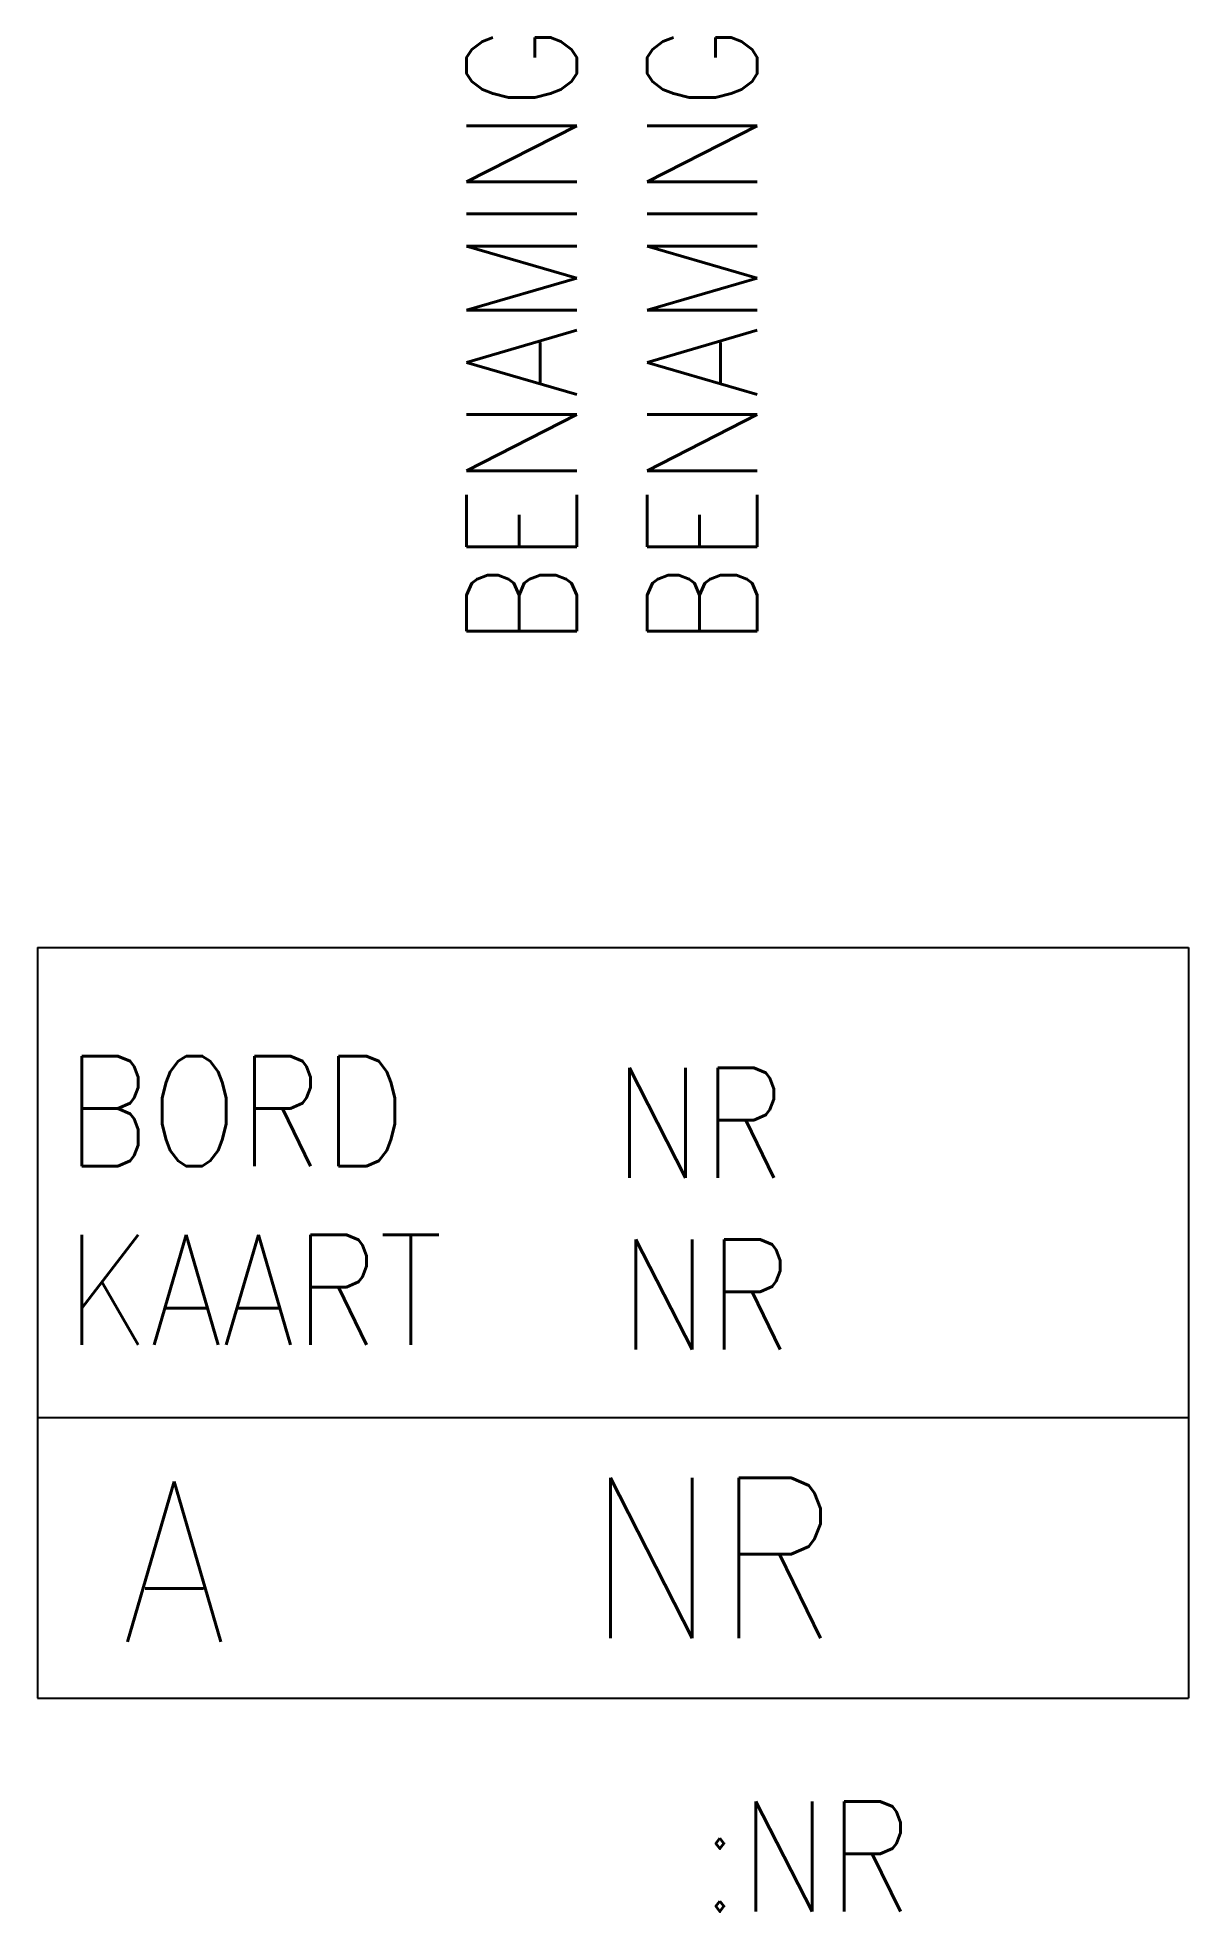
# Model space of a CAD drawing. Extents: x 208.5 to 231.5, y 112.7 to 150.2.
import ezdxf
from ezdxf.enums import TextEntityAlignment as Align

# ---------------------------------------------------------------- set-up
doc = ezdxf.new("R2010")
doc.units = 0
doc.header["$LTSCALE"] = 6
doc.linetypes.add('DASHED', pattern=[0])
for name, color, linetype in [('1', 8, 'CONTINUOUS'), ('10', 8, 'DASHED'), ('11', 30, 'DASHED'), ('3', 30, 'CONTINUOUS')]:
    doc.layers.add(name, color=color, linetype=linetype)
doc.styles.get("Standard").update_dxf_attribs({"font": 'simplex', "width": 0.85})

msp = doc.modelspace()

# ---------------------------------------------------------------- linework, layer by layer
at = {"layer": '1', "color": 0}
msp.add_line((208.5, 122.607), (231.5, 122.607), dxfattribs=at)
at = {"layer": '3', "color": 0}
for p, q in [((208.5, 132), (208.5, 117)), ((208.5, 132), (231.5, 132)), ((231.5, 132), (231.5, 117)), ((208.5, 117), (231.5, 117))]:
    msp.add_line(p, q, dxfattribs=at)

# ---------------------------------------------------------------- texts
at = {"layer": '1', "color": 0, "width": 0.85}
for p in [(219.275, 138), (222.884, 138)]:
    msp.add_attdef('BENAMING', p, '', height=2.2, rotation=90, dxfattribs=at)
for p in [(221.732, 127.399), (221.86, 123.969)]:
    msp.add_attdef('NR', text='', height=2.2, dxfattribs=at).set_placement(p, align=Align.CENTER)
at = {"layer": '10', "color": 0, "width": 0.85}
for s, p in [('BORD', (209.067, 127.632)), ('KAART', (209.067, 124.062))]:
    msp.add_text(s, height=2.2, dxfattribs=at).set_placement(p)
msp.add_attdef(':NR', (221.735, 112.74), '', height=2.2, dxfattribs=at)
at = {"layer": '11', "color": 0, "width": 0.85}
msp.add_attdef('A', (210.183, 118.13), 'A', height=3.2, dxfattribs=at)
msp.add_attdef('NR', text='', height=3.2, dxfattribs=at).set_placement((221.988, 118.202), align=Align.CENTER)

doc.saveas('drawing.dxf')
